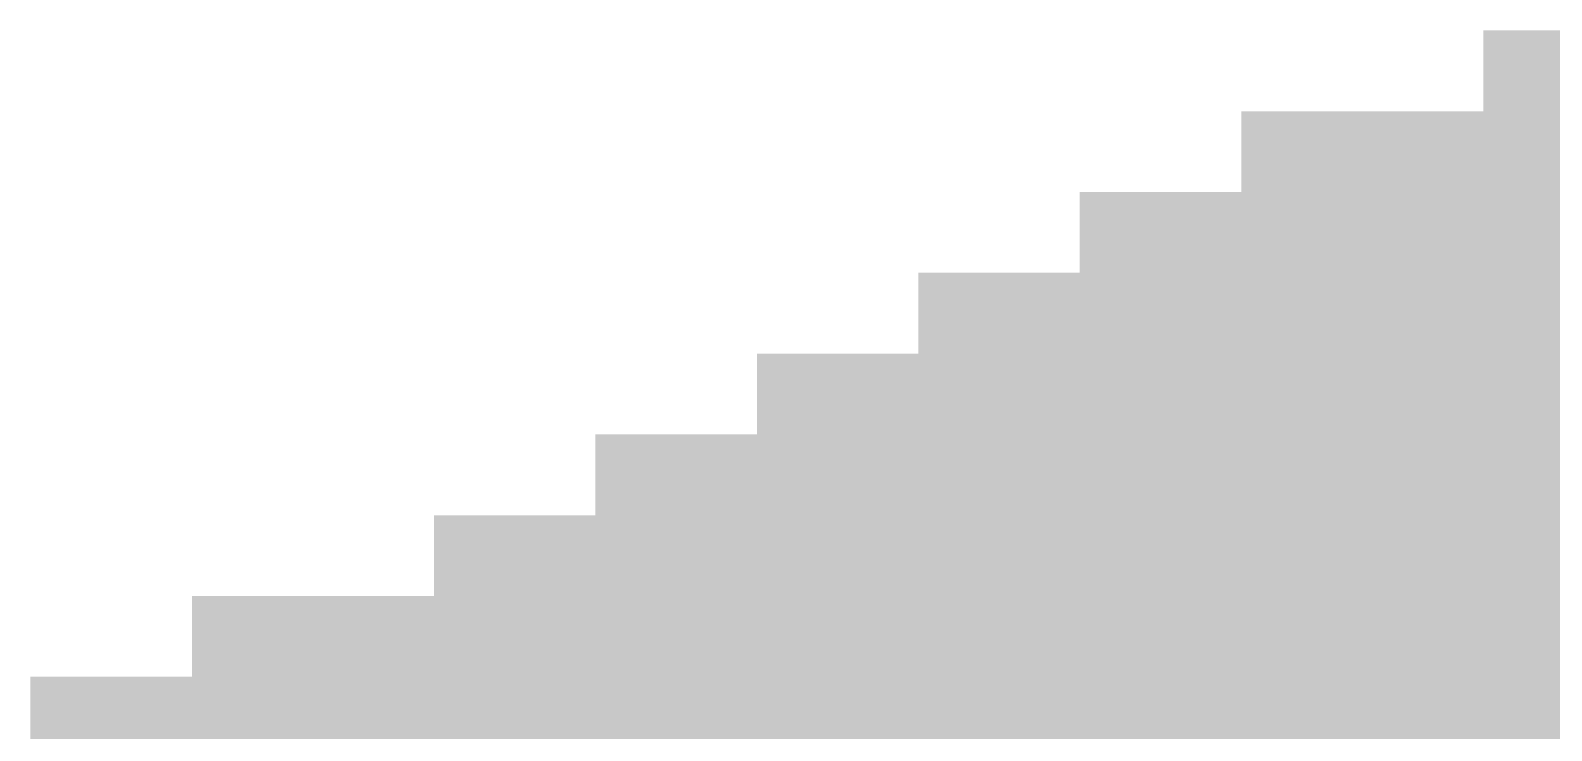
# Paper-space layout '03 3D Building and Roof' of a CAD drawing. Header units: millimetres. Extents: x 5 to 415, y 5 to 292.
# Drawn here: x 230.745 to 232.561, y 80.333 to 81.168 of the extents above; entities that cross this region are included whole.
import ezdxf

# ---------------------------------------------------------------- set-up
doc = ezdxf.new("R2010")
doc.units = ezdxf.units.MM
doc.layers.add('IMAGES', color=7, linetype='Continuous')

# ---------------------------------------------------------------- blocks, each defined once
blk = doc.blocks.new('SHEET_03')
at = {"layer": 'IMAGES', "color": 7}
for points in [[(232.48, 81.072), (232.5764, 81.072), (232.48, 81.1684), (232.5764, 81.1684)], [(232.1909, 80.9756), (232.2873, 80.9756), (232.1909, 81.072), (232.2873, 81.072)], [(232.2873, 80.9756), (232.3836, 80.9756), (232.2873, 81.072), (232.3836, 81.072)], [(232.3836, 80.9756), (232.5764, 80.9756), (232.3836, 81.072), (232.5764, 81.072)], [(231.9982, 80.8792), (232.0945, 80.8792), (231.9982, 80.9756), (232.0945, 80.9756)], [(232.0945, 80.8792), (232.1909, 80.8792), (232.0945, 80.9756), (232.1909, 80.9756)], [(232.1909, 80.8792), (232.2873, 80.8792), (232.1909, 80.9756), (232.2873, 80.9756)], [(232.2873, 80.8792), (232.3836, 80.8792), (232.2873, 80.9756), (232.3836, 80.9756)], [(232.3836, 80.8792), (233.54, 80.8792), (232.3836, 80.9756), (233.54, 80.9756)], [(231.8055, 80.7827), (231.9018, 80.7827), (231.8055, 80.8792), (231.9018, 80.8792)], [(231.9018, 80.7827), (232.1909, 80.7827), (231.9018, 80.8792), (232.1909, 80.8792)], [(232.1909, 80.7827), (232.2873, 80.7827), (232.1909, 80.8792), (232.2873, 80.8792)], [(232.2873, 80.7827), (233.4436, 80.7827), (232.2873, 80.8792), (233.4436, 80.8792)], [(231.6127, 80.6863), (231.7091, 80.6863), (231.6127, 80.7827), (231.7091, 80.7827)], [(231.7091, 80.6863), (231.8055, 80.6863), (231.7091, 80.7827), (231.8055, 80.7827)], [(231.8055, 80.6863), (231.9018, 80.6863), (231.8055, 80.7827), (231.9018, 80.7827)], [(231.9018, 80.6863), (233.1545, 80.6863), (231.9018, 80.7827), (233.1545, 80.7827)], [(231.42, 80.5899), (231.5164, 80.5899), (231.42, 80.6863), (231.5164, 80.6863)], [(231.5164, 80.5899), (231.6127, 80.5899), (231.5164, 80.6863), (231.6127, 80.6863)], [(231.6127, 80.5899), (231.8055, 80.5899), (231.6127, 80.6863), (231.8055, 80.6863)], [(231.8055, 80.5899), (233.0582, 80.5899), (231.8055, 80.6863), (233.0582, 80.6863)], [(231.2273, 80.4935), (231.3236, 80.4935), (231.2273, 80.5899), (231.3236, 80.5899)], [(231.3236, 80.4935), (231.5164, 80.4935), (231.3236, 80.5899), (231.5164, 80.5899)], [(231.5164, 80.4935), (232.7691, 80.4935), (231.5164, 80.5899), (232.7691, 80.5899)], [(230.9382, 80.3971), (231.1309, 80.3971), (230.9382, 80.4935), (231.1309, 80.4935)], [(231.1309, 80.3971), (231.2273, 80.3971), (231.1309, 80.4935), (231.2273, 80.4935)], [(231.2273, 80.3971), (231.3236, 80.3971), (231.2273, 80.4935), (231.3236, 80.4935)], [(231.3236, 80.3971), (232.5764, 80.3971), (231.3236, 80.4935), (232.5764, 80.4935)], [(230.7455, 80.3007), (230.9382, 80.3007), (230.7455, 80.3971), (230.9382, 80.3971)], [(230.9382, 80.3007), (231.0345, 80.3007), (230.9382, 80.3971), (231.0345, 80.3971)], [(231.0345, 80.3007), (231.1309, 80.3007), (231.0345, 80.3971), (231.1309, 80.3971)], [(231.1309, 80.3007), (231.2273, 80.3007), (231.1309, 80.3971), (231.2273, 80.3971)], [(231.2273, 80.3007), (232.3836, 80.3007), (231.2273, 80.3971), (232.3836, 80.3971)], [(232.3836, 80.3007), (232.48, 80.3007), (232.3836, 80.3971), (232.48, 80.3971)], [(232.48, 80.3007), (232.5764, 80.3007), (232.48, 80.3971), (232.5764, 80.3971)]]:
    blk.add_solid(points, dxfattribs=at)

psp = doc.layouts.new('03 3D Building and Roof')

# ---------------------------------------------------------------- block references
psp.add_blockref('SHEET_03', (0, 0))

doc.saveas('drawing.dxf')
